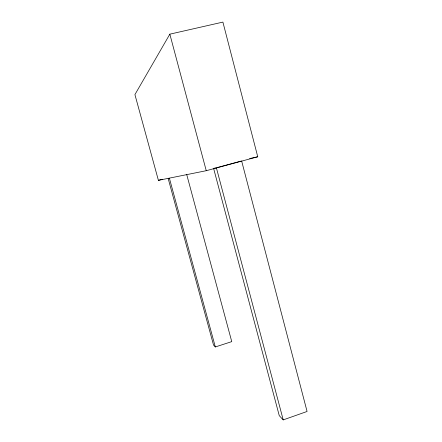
<?xml version="1.0" encoding="UTF-8"?>
<svg xmlns="http://www.w3.org/2000/svg" width="442" height="442" viewBox="0 0 442 442"><rect width="100%" height="100%" fill="white"/><g stroke="black" fill="none" stroke-linecap="round" stroke-linejoin="round"><path stroke-width="0.66" d="M169.844 34.161L134.921 94.594L158.402 180.336L206.254 170.706L257.752 156.772L222.901 22.1L169.844 34.161L206.254 170.706M283.217 419.9L216.381 167.783L213.602 168.358L279.256 415.646L283.217 419.9L307.079 411.474L241.636 160.949M168.17 178.496L213.53 345.02L215.331 346.953L231.757 341.633L186.651 174.303M158.402 180.336L162.396 179.259M217.05 167.601L240.973 161.131M249.658 158.562L257.752 156.772M169.402 178.237L215.331 346.953"/></g></svg>
